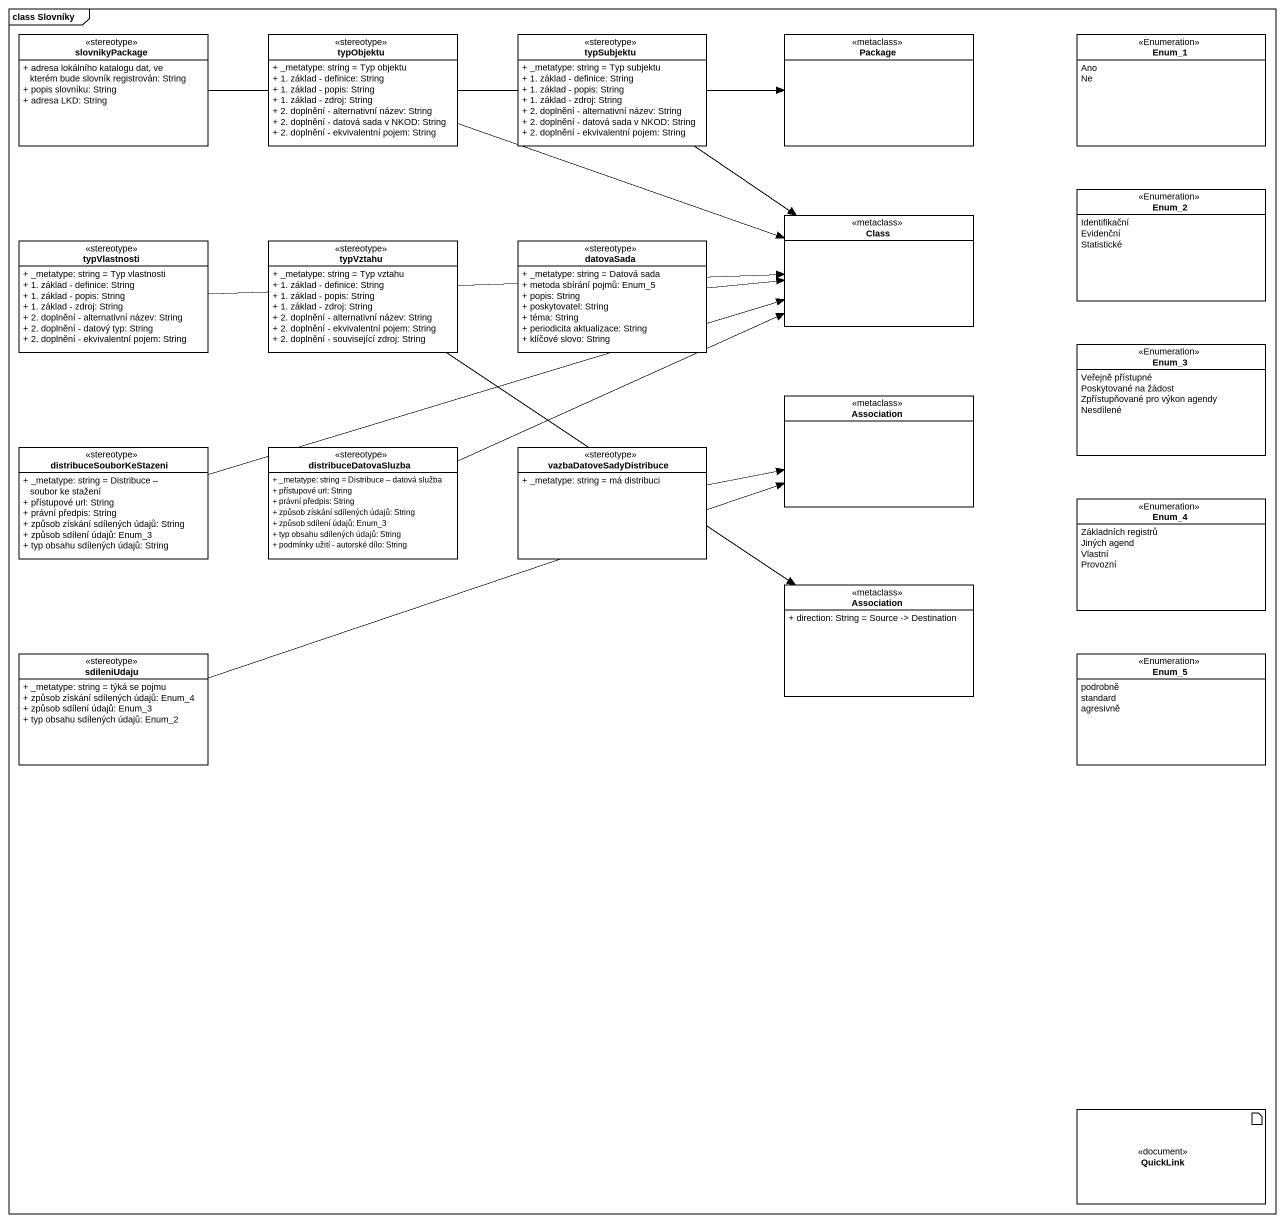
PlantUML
@startuml
mainframe class Slovníky
allowmixing
hide circle
hide empty members
skinparam classAttributeIconSize 0
class slovnikyPackage <<stereotype>> {
  + adresa lokálního katalogu dat, ve kterém bude slovník registrován: String
  + popis slovníku: String
  + adresa LKD: String
}
class typObjektu <<stereotype>> {
  + _metatype: string = Typ objektu
  + 1. základ - definice: String
  + 1. základ - popis: String
  + 1. základ - zdroj: String
  + 2. doplnění - alternativní název: String
  + 2. doplnění - datová sada v NKOD: String
  + 2. doplnění - ekvivalentní pojem: String
}
class typSubjektu <<stereotype>> {
  + _metatype: string = Typ subjektu
  + 1. základ - definice: String
  + 1. základ - popis: String
  + 1. základ - zdroj: String
  + 2. doplnění - alternativní název: String
  + 2. doplnění - datová sada v NKOD: String
  + 2. doplnění - ekvivalentní pojem: String
}
class "Package" as Package_ <<metaclass>>
enum Enum_1 <<Enumeration>> {
  Ano
  Ne
}
enum Enum_2 <<Enumeration>> {
  Identifikační
  Evidenční
  Statistické
}
class typVlastnosti <<stereotype>> {
  + _metatype: string = Typ vlastnosti
  + 1. základ - definice: String
  + 1. základ - popis: String
  + 1. základ - zdroj: String
  + 2. doplnění - alternativní název: String
  + 2. doplnění - datový typ: String
  + 2. doplnění - ekvivalentní pojem: String
}
class typVztahu <<stereotype>> {
  + _metatype: string = Typ vztahu
  + 1. základ - definice: String
  + 1. základ - popis: String
  + 1. základ - zdroj: String
  + 2. doplnění - alternativní název: String
  + 2. doplnění - ekvivalentní pojem: String
  + 2. doplnění - související zdroj: String
}
class datovaSada <<stereotype>> {
  + _metatype: string = Datová sada
  + metoda sbírání pojmů: Enum_5
  + popis: String
  + poskytovatel: String
  + téma: String
  + periodicita aktualizace: String
  + klíčové slovo: String
}
class "Class" as Class_ <<metaclass>>
enum Enum_3 <<Enumeration>> {
  Veřejně přístupné
  Poskytované na žádost
  Zpřístupňované pro výkon agendy
  Nesdílené
}
class Association <<metaclass>>
class distribuceSouborKeStazeni <<stereotype>> {
  + _metatype: string = Distribuce – soubor ke stažení
  + přístupové url: String
  + právní předpis: String
  + způsob získání sdílených údajů: String
  + způsob sdílení údajů: Enum_3
  + typ obsahu sdílených údajů: String
}
class distribuceDatovaSluzba <<stereotype>> {
  + _metatype: string = Distribuce – datová služba
  + přístupové url: String
  + právní předpis: String
  + způsob získání sdílených údajů: String
  + způsob sdílení údajů: Enum_3
  + typ obsahu sdílených údajů: String
  + podmínky užití - autorské dílo: String
}
class vazbaDatoveSadyDistribuce <<stereotype>> {
  + _metatype: string = má distribuci
}
enum Enum_4 <<Enumeration>> {
  Základních registrů
  Jiných agend
  Vlastní
  Provozní
}
class "Association" as Association_2 <<metaclass>> {
  + direction: String = Source -> Destination
}
class sdileniUdaju <<stereotype>> {
  + _metatype: string = týká se pojmu
  + způsob získání sdílených údajů: Enum_4
  + způsob sdílení údajů: Enum_3
  + typ obsahu sdílených údajů: Enum_2
}
enum Enum_5 <<Enumeration>> {
  podrobně
  standard
  agresivně
}
artifact QuickLink <<document>>
slovnikyPackage -right-> Package_
typObjektu -right-> Class_
typSubjektu --> Class_
typVlastnosti -right-> Class_
typVztahu --> Association_2
datovaSada -right-> Class_
distribuceSouborKeStazeni -right-> Class_
distribuceDatovaSluzba -right-> Class_
vazbaDatoveSadyDistribuce -right-> Association
sdileniUdaju -right-> Association
@enduml
